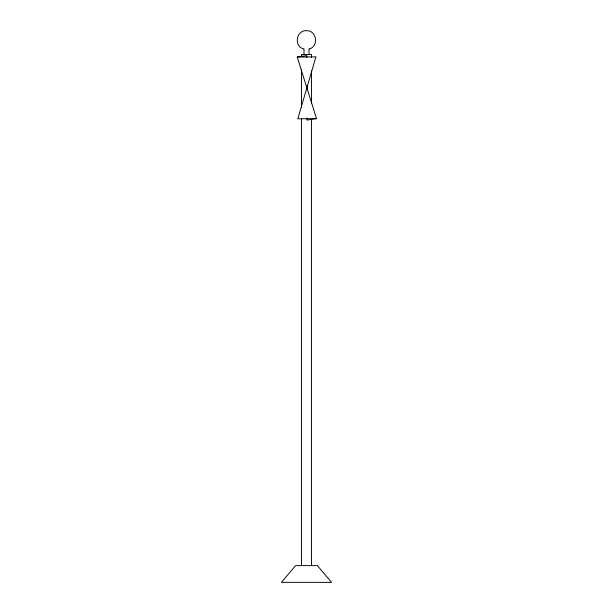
<?xml version="1.0" encoding="UTF-8"?>
<svg xmlns="http://www.w3.org/2000/svg" width="613" height="613" viewBox="0 0 613 613"><rect width="100%" height="100%" fill="white"/><g stroke="black" fill="none" stroke-linecap="round" stroke-linejoin="round"><path stroke-width="0.92" d="M309.32 48.956C319.212 46.174 316.691 30.236 306.423 30.65C296.156 30.236 293.635 46.174 303.527 48.956M306.875 118.202L306.875 120.094L316.523 118.623L297.228 57.055L306.875 55.576L306.875 57.476M297.228 57.055L315.925 56.871L297.818 118.799L316.523 118.623M317.005 565.615L295.627 565.615L281.405 582.35L331.595 582.35L317.373 565.615M311.519 57.354L311.519 54.488L301.481 54.488L301.481 56.396M311.519 70.756L311.519 103.298M311.519 119.573L311.519 565.615M309.013 48.841L309.013 54.488M306.875 85.935L306.875 89.736M303.987 48.841L303.987 54.488M301.481 69.798L301.481 107.129M301.481 118.616L301.481 565.615"/></g></svg>
